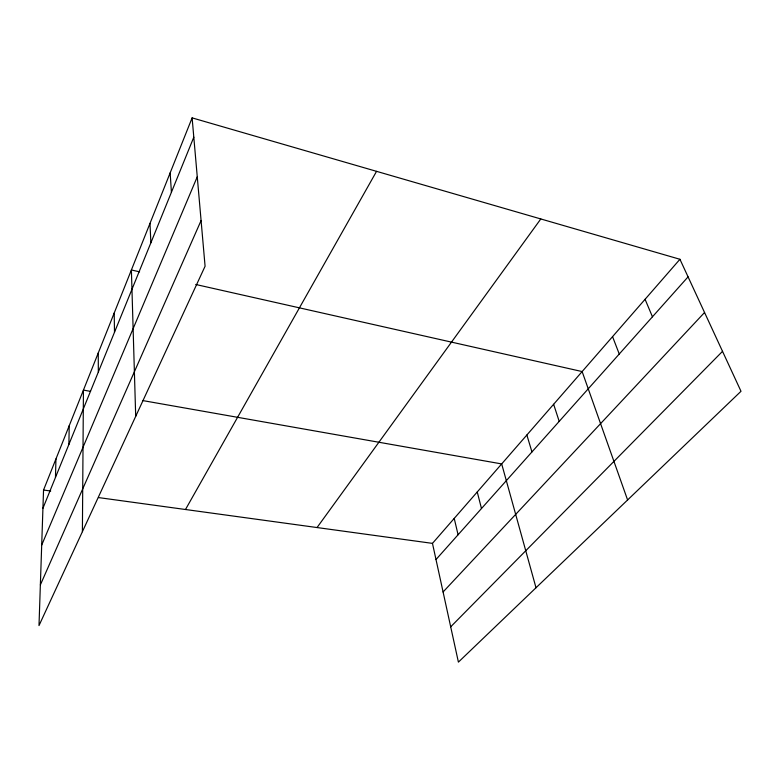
<?xml version="1.0" encoding="UTF-8"?>
<svg xmlns="http://www.w3.org/2000/svg" width="780" height="780" viewBox="0 0 780 780"><rect width="100%" height="100%" fill="white"/><g stroke="black" fill="none" stroke-linecap="round" stroke-linejoin="round"><path stroke-width="1.17" d="M82.397 531.687L83.441 390.107L90.558 391.365M68.893 444.424L69.215 425.734M55.468 477.438L55.946 458.971M192.114 117.877L43.543 490.035L39 625.579L205.082 266.243L192.114 117.877L679.936 259.282L741 391.287L458.406 662.123L432.471 543.377L679.936 259.282M42.929 508.277L193.801 137.212M41.701 545.083L197.262 176.806M40.365 584.912L201.084 220.564M185.494 509.506L376.555 171.346M317.041 527.543L540.803 218.956M436 559.533L688.067 276.861M443.079 591.971L704.554 312.497M450.694 626.818L722.524 351.341M43.543 490.035L50.72 491.02M98.475 497.572L432.471 543.377M142.838 400.589L501.686 463.924L536.006 587.75M139.581 271.83L131.391 269.977L135.701 416.344M195.721 284.476L582.133 371.563L627.598 499.97M645.079 299.305L652.45 316.797M612.553 336.648L619.261 354.032M553.634 404.284L559.201 421.375M526.87 435.006L531.95 451.942M477.253 491.975L481.484 508.531M454.223 518.408L458.084 534.768M170.157 172.887L171.415 192.29M149.984 223.411L150.871 242.804M114.202 313.043L114.504 332.26M98.26 352.969L98.329 372.04"/></g></svg>
